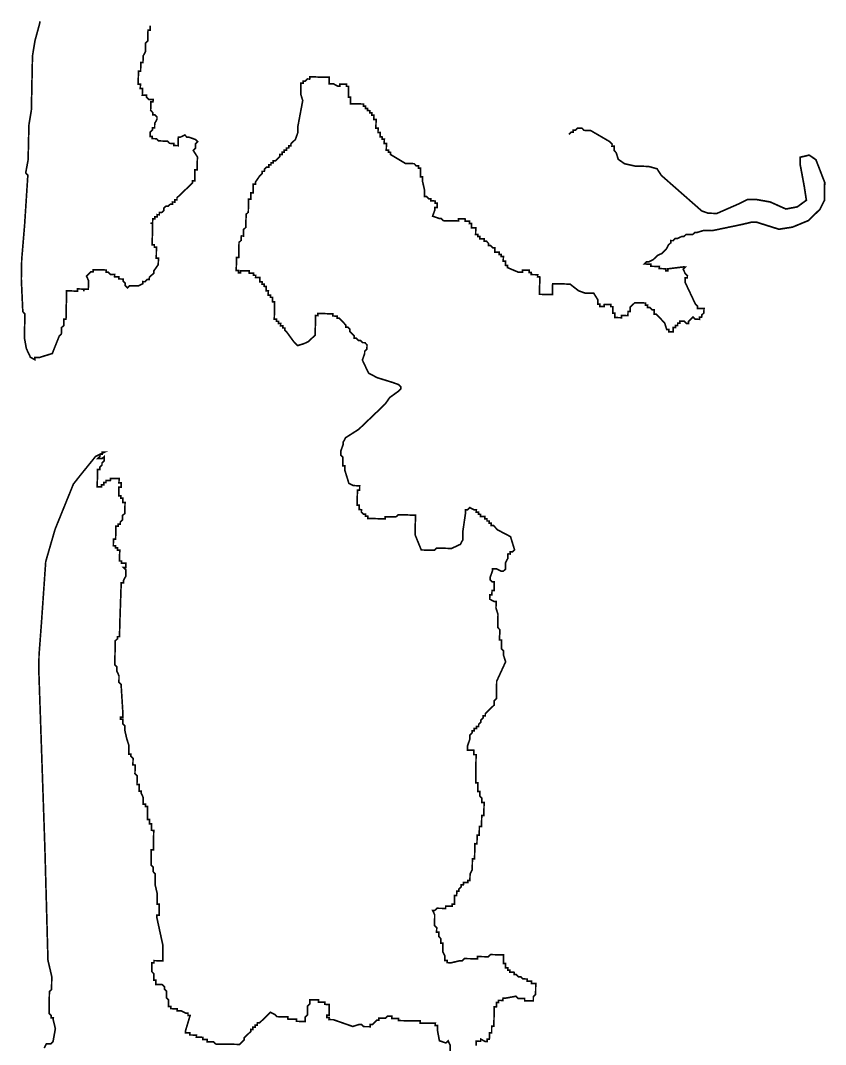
# Model space of a CAD drawing. Header units: metres. Extents: x 257673 to 289848, y 2129691 to 2228029.
# Drawn here: x 263484 to 264953, y 2226161 to 2228029 of the extents above; entities that cross this region are included whole.
import ezdxf

# ---------------------------------------------------------------- set-up
doc = ezdxf.new("R2010")
doc.units = ezdxf.units.M
doc.header["$MEASUREMENT"] = 0
doc.layers.add('HAZARDS LINE', color=1, linetype='Continuous')

msp = doc.modelspace()

# ---------------------------------------------------------------- linework, layer by layer
at = {"layer": 'HAZARDS LINE', "lineweight": 18, "const_width": 2.97}
msp.add_lwpolyline([(263721.2, 2228019.1), (263721.1, 2228015.2), (263721.1, 2228011.2), (263717.1, 2228011.3), (263717, 2228007.4), (263716.9, 2228003.4), (263716.8, 2227999.4), (263716.8, 2227995.5), (263716.7, 2227991.5), (263712.6, 2227987.7), (263712.6, 2227983.7), (263712.4, 2227975.8), (263712.3, 2227971.8), (263708.2, 2227964), (263708.1, 2227960), (263708, 2227956.1), (263707.9, 2227952.1), (263704, 2227952.2), (263703.9, 2227948.3), (263703.8, 2227944.3), (263703.7, 2227940.4), (263703.7, 2227936.4), (263699.7, 2227936.5), (263699.6, 2227932.5), (263699.5, 2227928.6), (263699.4, 2227924.6), (263699.4, 2227920.7), (263699.3, 2227916.7), (263699.2, 2227912.7), (263703.2, 2227912.7), (263703.1, 2227908.7), (263703, 2227904.7), (263706.9, 2227904.7), (263706.9, 2227900.7), (263706.8, 2227896.8), (263706.7, 2227892.8), (263710.6, 2227892.7), (263714.6, 2227892.6), (263714.5, 2227888.7), (263718.4, 2227884.6), (263722.3, 2227884.6), (263726.3, 2227884.5), (263726.2, 2227880.5), (263722.3, 2227880.6), (263722.2, 2227876.6), (263722.1, 2227872.7), (263722, 2227868.7), (263721.9, 2227864.8), (263725.8, 2227860.7), (263725.7, 2227856.8), (263729.7, 2227856.7), (263733.5, 2227852.7), (263733.5, 2227848.7), (263729.3, 2227840.9), (263729.2, 2227833), (263725.2, 2227833), (263725.1, 2227829.1), (263721.1, 2227825.2), (263721, 2227821.3), (263720.9, 2227817.3), (263724.9, 2227817.2), (263724.8, 2227813.3), (263728.8, 2227813.2), (263732.7, 2227813.1), (263736.6, 2227809.1), (263740.5, 2227809), (263744.5, 2227808.9), (263752.4, 2227808.7), (263756.3, 2227804.7), (263760.2, 2227804.6), (263764.2, 2227804.5), (263764.1, 2227800.6), (263768.1, 2227800.5), (263772, 2227800.4), (263772.1, 2227804.4), (263772.2, 2227808.3), (263772.3, 2227812.3), (263772.4, 2227816.2), (263776.3, 2227816.1), (263784.3, 2227819.9), (263788.2, 2227815.9), (263792.1, 2227815.8), (263803.9, 2227811.6), (263807.8, 2227807.6), (263803.7, 2227803.7), (263803.7, 2227799.7), (263803.6, 2227795.8), (263799.5, 2227791.9), (263807.2, 2227779.9), (263807.1, 2227775.9), (263807, 2227772), (263807, 2227768), (263806.9, 2227764), (263806.8, 2227760.1), (263806.7, 2227756.1), (263802.7, 2227756.2), (263802.7, 2227752.3), (263802.6, 2227748.3), (263802.5, 2227744.4), (263802.4, 2227740.4), (263802.3, 2227736.4), (263798.4, 2227736.5), (263798.3, 2227732.6), (263794.3, 2227728.7), (263790.2, 2227724.8), (263786.2, 2227720.9), (263782.1, 2227717.1), (263778.1, 2227713.2), (263774.1, 2227709.3), (263770, 2227705.5), (263769.9, 2227701.5), (263766, 2227701.6), (263765.9, 2227697.6), (263761.9, 2227697.7), (263761.9, 2227693.8), (263757.9, 2227693.8), (263753.9, 2227690), (263749.9, 2227690.1), (263745.9, 2227686.2), (263745.8, 2227682.2), (263741.8, 2227678.3), (263737.8, 2227678.4), (263737.7, 2227674.5), (263733.8, 2227674.6), (263733.7, 2227670.6), (263729.7, 2227670.7), (263729.6, 2227666.7), (263725.7, 2227666.8), (263725.6, 2227662.9), (263725.5, 2227658.9), (263721.6, 2227659), (263725.5, 2227658.9), (263725.4, 2227654.9), (263725.4, 2227651), (263725.3, 2227647), (263725.2, 2227643.1), (263725.1, 2227639.1), (263725, 2227635.2), (263724.9, 2227631.2), (263724.9, 2227627.3), (263724.8, 2227623.3), (263724.7, 2227619.3), (263728.6, 2227619.3), (263728.6, 2227615.3), (263732.5, 2227615.2), (263732.4, 2227611.3), (263732.3, 2227607.3), (263732.3, 2227603.4), (263732.2, 2227599.4), (263732.1, 2227595.4), (263736.1, 2227595.4), (263736, 2227591.4), (263735.8, 2227583.5), (263727.6, 2227571.8), (263727.6, 2227567.8), (263723.5, 2227564), (263719.5, 2227560.1), (263719.4, 2227556.1), (263715.4, 2227556.2), (263711.4, 2227552.3), (263707.5, 2227552.4), (263707.4, 2227548.5), (263699.4, 2227544.7), (263695.4, 2227544.8), (263691.5, 2227544.8), (263687.5, 2227544.9), (263683.6, 2227545), (263679.5, 2227541.1), (263675.6, 2227545.2), (263675.7, 2227549.1), (263671.9, 2227553.2), (263671.9, 2227557.1), (263668, 2227557.2), (263664, 2227557.3), (263664.1, 2227561.3), (263660.2, 2227561.3), (263656.2, 2227561.4), (263656.3, 2227565.4), (263652.3, 2227565.5), (263648.4, 2227565.5), (263644.5, 2227569.6), (263640.5, 2227569.7), (263640.6, 2227573.6), (263636.7, 2227573.7), (263632.7, 2227573.8), (263628.8, 2227573.9), (263624.8, 2227574), (263620.9, 2227574), (263616.9, 2227574.1), (263616.8, 2227570.2), (263612.9, 2227570.2), (263608.8, 2227566.4), (263604.8, 2227562.5), (263608.6, 2227554.5), (263608.5, 2227550.5), (263608.4, 2227546.6), (263608.3, 2227542.6), (263608.2, 2227538.7), (263604.3, 2227538.8), (263600.3, 2227538.8), (263600.2, 2227534.9), (263600.3, 2227538.8), (263596.4, 2227538.9), (263592.4, 2227539), (263588.5, 2227539.1), (263588.4, 2227535.1), (263584.4, 2227535.2), (263580.5, 2227535.3), (263576.5, 2227535.4), (263572.6, 2227535.5), (263568.6, 2227535.6), (263568.5, 2227531.6), (263568.4, 2227527.6), (263568.4, 2227523.7), (263568.3, 2227519.7), (263568.2, 2227515.8), (263568.1, 2227511.8), (263568, 2227507.9), (263567.9, 2227503.9), (263567.9, 2227500), (263567.8, 2227496), (263567.7, 2227492), (263567.6, 2227488.1), (263567.5, 2227484.1), (263563.6, 2227484.2), (263563.5, 2227480.3), (263563.4, 2227476.3), (263563.3, 2227472.3), (263559.3, 2227468.5), (263559.2, 2227464.5), (263559.1, 2227460.6), (263559, 2227456.6), (263555, 2227452.7), (263542.5, 2227421.3), (263518.6, 2227413.9), (263514.6, 2227414), (263510.7, 2227414.1), (263510.6, 2227410.1), (263502.7, 2227414.3), (263495.2, 2227430.2), (263491.6, 2227450.1), (263491.9, 2227462), (263492.5, 2227493.6), (263488.7, 2227497.7), (263486, 2227557.1), (263486.7, 2227592.7), (263492, 2227655.9), (263497.9, 2227746.8), (263494, 2227750.8), (263498.4, 2227774.5), (263499.4, 2227818), (263499.8, 2227837.8), (263504.3, 2227865.4), (263505, 2227897), (263505.2, 2227908.9), (263505.9, 2227940.6), (263506.1, 2227952.4), (263506.4, 2227964.3), (263510.9, 2227991.9), (263519.5, 2228023.4), (263519.6, 2228027.3)], dxfattribs=at)
at = {"layer": 'HAZARDS LINE', "lineweight": 18}
for points in [[(264315.8, 2226158.7, 2.97, 2.97, 0), (264315.9, 2226166.6, 2.97, 2.97, 0), (264323.8, 2226166.5, 2.97, 2.97, 0), (264323.9, 2226170.5, 2.97, 2.97, 0), (264331.8, 2226166.4, 2.97, 2.97, 0), (264335.7, 2226166.4, 2.97, 2.97, 0), (264335.8, 2226170.3, 2.97, 2.97, 0), (264339.7, 2226170.3, 2.97, 2.97, 0), (264339.9, 2226182.1, 2.97, 2.97, 0), (264343.9, 2226182.1, 2.97, 2.97, 0), (264344, 2226194, 2.97, 2.97, 0), (264348, 2226193.9, 2.97, 2.97, 0), (264348.5, 2226229.5, 2.97, 2.97, 0), (264352.5, 2226229.5, 2.97, 2.97, 0), (264352.6, 2226237.4, 2.97, 2.97, 0), (264356.5, 2226237.3, 2.97, 2.97, 0), (264356.6, 2226241.3, 2.97, 2.97, 0), (264364.5, 2226241.2, 2.97, 2.97, 0), (264364.6, 2226245.1, 2.97, 2.97, 0), (264368.5, 2226245.1, 2.97, 2.97, 0), (264388.4, 2226248.8, 2.97, 2.97, 0), (264392.3, 2226244.7, 2.97, 2.97, 0), (264404.1, 2226244.6, 2.97, 2.97, 0), (264404.1, 2226240.6, 2.97, 2.97, 0), (264419.9, 2226240.4, 2.97, 2.97, 0), (264420, 2226248.3, 2.97, 2.97, 0), (264424.1, 2226252.2, 2.97, 2.97, 0), (264424.3, 2226272, 2.97, 2.97, 0), (264416.4, 2226272.1, 2.97, 2.97, 0), (264416.5, 2226276.1, 2.97, 2.97, 0), (264408.6, 2226276.2, 2.97, 2.97, 0), (264408.6, 2226280.2, 2.97, 2.97, 0), (264400.7, 2226280.3, 2.97, 2.97, 0), (264396.8, 2226284.3, 2.97, 2.97, 0), (264392.8, 2226284.3, 2.97, 2.97, 0), (264388.9, 2226288.4, 2.97, 2.97, 0), (264385, 2226288.4, 2.97, 2.97, 0), (264385, 2226292.4, 2.97, 2.97, 0), (264377.1, 2226292.5, 2.97, 2.97, 0), (264377.2, 2226296.4, 2.97, 2.97, 0), (264373.2, 2226296.5, 2.97, 2.97, 0), (264373.3, 2226300.5, 2.97, 2.97, 0), (264369.3, 2226300.5, 2.97, 2.97, 0), (264369.4, 2226308.4, 2.97, 2.97, 0), (264365.5, 2226308.5, 2.97, 2.97, 0), (264365.7, 2226324.3, 2.97, 2.97, 0), (264341.9, 2226324.7, 2.97, 2.97, 0), (264337.9, 2226320.8, 2.97, 2.97, 0), (264318.1, 2226321.1, 2.97, 2.97, 0), (264318.1, 2226317.1, 2.97, 2.97, 0), (264294.3, 2226317.4, 2.97, 2.97, 0), (264290.3, 2226313.5, 2.97, 2.97, 0), (264286.3, 2226313.6, 2.97, 2.97, 0), (264270.5, 2226309.9, 2.97, 2.97, 0), (264262.5, 2226310, 2.97, 2.97, 0), (264262.6, 2226313.9, 2.97, 2.97, 0), (264258.6, 2226314, 2.97, 2.97, 0), (264258.7, 2226321.9, 2.97, 2.97, 0), (264254.9, 2226329.9, 2.97, 2.97, 0), (264255.1, 2226345.7, 2.97, 2.97, 0), (264251.2, 2226345.8, 2.97, 2.97, 0), (264251.3, 2226353.7, 2.97, 2.97, 0), (264247.4, 2226357.7, 2.97, 2.97, 0), (264247.5, 2226365.6, 2.97, 2.97, 0), (264243.5, 2226365.7, 2.97, 2.97, 0), (264243.7, 2226373.6, 2.97, 2.97, 0), (264239.8, 2226377.6, 2.97, 2.97, 0), (264240, 2226397.4, 2.97, 2.97, 0), (264236.2, 2226405.4, 2.97, 2.97, 0), (264240.1, 2226405.3, 2.97, 2.97, 0), (264244.2, 2226409.2, 2.97, 2.97, 0), (264260, 2226409, 2.97, 2.97, 0), (264260.1, 2226413, 2.97, 2.97, 0), (264271.9, 2226412.8, 2.97, 2.97, 0), (264272, 2226416.8, 2.97, 2.97, 0), (264275.9, 2226416.7, 2.97, 2.97, 0), (264276.2, 2226432.5, 2.97, 2.97, 0), (264280.1, 2226432.5, 2.97, 2.97, 0), (264280.2, 2226440.4, 2.97, 2.97, 0), (264284.2, 2226440.3, 2.97, 2.97, 0), (264284.3, 2226444.3, 2.97, 2.97, 0), (264288.3, 2226448.2, 2.97, 2.97, 0), (264288.3, 2226452.2, 2.97, 2.97, 0), (264292.3, 2226452.1, 2.97, 2.97, 0), (264292.4, 2226456.1, 2.97, 2.97, 0), (264300.3, 2226456, 2.97, 2.97, 0), (264300.3, 2226459.9, 2.97, 2.97, 0), (264304.3, 2226459.9, 2.97, 2.97, 0), (264304.5, 2226471.7, 2.97, 2.97, 0), (264308.5, 2226479.6, 2.97, 2.97, 0), (264308.8, 2226499.4, 2.97, 2.97, 0), (264312.8, 2226499.3, 2.97, 2.97, 0), (264313.2, 2226527.1, 2.97, 2.97, 0), (264317.1, 2226527, 2.97, 2.97, 0), (264317.4, 2226542.8, 2.97, 2.97, 0), (264321.3, 2226542.8, 2.97, 2.97, 0), (264321.5, 2226558.6, 2.97, 2.97, 0), (264325.5, 2226558.6, 2.97, 2.97, 0), (264325.8, 2226578.4, 2.97, 2.97, 0), (264329.7, 2226578.3, 2.97, 2.97, 0), (264330.1, 2226602.1, 2.97, 2.97, 0), (264326.1, 2226602.1, 2.97, 2.97, 0), (264326.2, 2226610, 2.97, 2.97, 0), (264322.3, 2226614.1, 2.97, 2.97, 0), (264322.4, 2226622, 2.97, 2.97, 0), (264318.5, 2226622, 2.97, 2.97, 0), (264318.7, 2226637.9, 2.97, 2.97, 0), (264314.8, 2226637.9, 2.97, 2.97, 0), (264315.5, 2226689.4, 2.97, 2.97, 0), (264311.5, 2226689.5, 2.97, 2.97, 0), (264311.7, 2226697.4, 2.97, 2.97, 0), (264299.8, 2226697.5, 2.97, 2.97, 0), (264299.9, 2226705.5, 2.97, 2.97, 0), (264304, 2226717.3, 2.97, 2.97, 0), (264304.1, 2226725.2, 2.97, 2.97, 0), (264308.1, 2226729.1, 2.97, 2.97, 0), (264308.2, 2226733.1, 2.97, 2.97, 0), (264312.2, 2226733, 2.97, 2.97, 0), (264312.2, 2226737, 2.97, 2.97, 0), (264316.2, 2226736.9, 2.97, 2.97, 0), (264316.2, 2226740.9, 2.97, 2.97, 0), (264320.2, 2226740.8, 2.97, 2.97, 0), (264320.2, 2226744.8, 2.97, 2.97, 0), (264324.3, 2226748.7, 2.97, 2.97, 0), (264324.3, 2226752.6, 2.97, 2.97, 0), (264328.3, 2226756.5, 2.97, 2.97, 0), (264328.4, 2226760.5, 2.97, 2.97, 0), (264332.4, 2226760.4, 2.97, 2.97, 0), (264332.4, 2226764.4, 2.97, 2.97, 0), (264348.5, 2226780, 2.97, 2.97, 0), (264348.6, 2226787.9, 2.97, 2.97, 0), (264352.6, 2226791.8, 2.97, 2.97, 0), (264353.1, 2226823.5, 2.97, 2.97, 0), (264369.4, 2226858.9, 2.97, 2.97, 0), (264365.6, 2226870.8, 2.97, 2.97, 0), (264365.7, 2226878.8, 2.97, 2.97, 0), (264361.8, 2226882.8, 2.97, 2.97, 0), (264362.1, 2226898.6, 2.97, 2.97, 0), (264358.1, 2226898.7, 2.97, 2.97, 0), (264358.8, 2226913.4, 2.97, 2.97, 0), (264358.9, 2226917.4, 2.97, 2.97, 0), (264355, 2226921.4, 2.97, 2.97, 0), (264355.5, 2226945.2, 2.97, 2.97, 0), (264351.8, 2226957.1, 2.97, 2.97, 0), (264352.1, 2226969, 2.97, 2.97, 0), (264348.1, 2226969.1, 2.97, 2.97, 0), (264340.3, 2226973.2, 2.97, 2.97, 0), (264340.4, 2226981.1, 2.97, 2.97, 0), (264344.4, 2226981, 2.97, 2.97, 0), (264344.6, 2226988.9, 2.97, 2.97, 0), (264348.5, 2226988.8, 2.97, 2.97, 0), (264348.8, 2227004.7, 2.97, 2.97, 0), (264344.9, 2227004.7, 2.97, 2.97, 0), (264341, 2227008.8, 2.97, 2.97, 0), (264341.1, 2227012.7, 2.97, 2.97, 0), (264345.3, 2227024.5, 2.97, 2.97, 0), (264345.4, 2227028.5, 2.97, 2.97, 0), (264353.3, 2227028.3, 2.97, 2.97, 0), (264361.1, 2227024.2, 2.97, 2.97, 0), (264365.1, 2227024.1, 2.97, 2.97, 0), (264369.1, 2227028, 2.97, 2.97, 0), (264369.4, 2227039.8, 2.97, 2.97, 0), (264373.5, 2227047.7, 2.97, 2.97, 0), (264373.7, 2227055.6, 2.97, 2.97, 0), (264377.6, 2227055.5, 2.97, 2.97, 0), (264377.7, 2227059.5, 2.97, 2.97, 0), (264381.6, 2227059.4, 2.97, 2.97, 0), (264385.7, 2227063.3, 2.97, 2.97, 0), (264378.3, 2227087.2, 2.97, 2.97, 0), (264354.8, 2227099.5, 2.97, 2.97, 0), (264350.9, 2227103.6, 2.97, 2.97, 0), (264347.1, 2227107.6, 2.97, 2.97, 0), (264343.1, 2227107.7, 2.97, 2.97, 0), (264343.2, 2227111.6, 2.97, 2.97, 0), (264339.2, 2227111.7, 2.97, 2.97, 0), (264339.3, 2227115.7, 2.97, 2.97, 0), (264335.4, 2227115.8, 2.97, 2.97, 0), (264335.4, 2227119.7, 2.97, 2.97, 0), (264331.5, 2227119.8, 2.97, 2.97, 0), (264331.6, 2227123.8, 2.97, 2.97, 0), (264323.7, 2227123.9, 2.97, 2.97, 0), (264323.7, 2227127.9, 2.97, 2.97, 0), (264319.8, 2227128, 2.97, 2.97, 0), (264319.9, 2227131.9, 2.97, 2.97, 0), (264315.9, 2227132, 2.97, 2.97, 0), (264316, 2227136, 2.97, 2.97, 0), (264312, 2227136, 2.97, 2.97, 0), (264304.2, 2227140.2, 2.97, 2.97, 0), (264300.2, 2227136.3, 2.97, 2.97, 0), (264296.2, 2227136.4, 2.97, 2.97, 0), (264296, 2227128.5, 2.97, 2.97, 0), (264291.4, 2227096.9, 2.97, 2.97, 0), (264291.1, 2227081.1, 2.97, 2.97, 0), (264287, 2227073.2, 2.97, 2.97, 0), (264279, 2227069.5, 2.97, 2.97, 0), (264271, 2227065.7, 2.97, 2.97, 0), (264243.3, 2227066.2, 2.97, 2.97, 0), (264239.3, 2227062.4, 2.97, 2.97, 0), (264215.5, 2227062.9, 2.97, 2.97, 0), (264204.2, 2227090.8, 2.97, 2.97, 0), (264205, 2227126.4, 2.97, 2.97, 0), (264173.4, 2227127.1, 2.97, 2.97, 0), (264169.3, 2227123.2, 2.97, 2.97, 0), (264149.5, 2227123.6, 2.97, 2.97, 0), (264149.5, 2227119.7, 2.97, 2.97, 0), (264117.8, 2227120.3, 2.97, 2.97, 0), (264117.9, 2227124.3, 2.97, 2.97, 0), (264113.9, 2227124.4, 2.97, 2.97, 0), (264114, 2227128.3, 2.97, 2.97, 0), (264110.1, 2227128.4, 2.97, 2.97, 0), (264106.2, 2227132.4, 2.97, 2.97, 0), (264106.3, 2227136.4, 2.97, 2.97, 0), (264102.3, 2227136.5, 2.97, 2.97, 0), (264102.5, 2227144.4, 2.97, 2.97, 0), (264098.5, 2227144.5, 2.97, 2.97, 0), (264099.1, 2227172.2, 2.97, 2.97, 0), (264103.1, 2227172.1, 2.97, 2.97, 0), (264103.2, 2227180, 2.97, 2.97, 0), (264091.4, 2227180.3, 2.97, 2.97, 0), (264083.5, 2227184.4, 2.97, 2.97, 0), (264076.1, 2227208.3, 2.97, 2.97, 0), (264076.3, 2227216.2, 2.97, 2.97, 0), (264072.3, 2227216.3, 2.97, 2.97, 0), (264072.7, 2227232.1, 2.97, 2.97, 0), (264068.8, 2227236.1, 2.97, 2.97, 0), (264069, 2227244, 2.97, 2.97, 0), (264073.2, 2227255.8, 2.97, 2.97, 0), (264073.3, 2227259.8, 2.97, 2.97, 0), (264077.4, 2227267.6, 2.97, 2.97, 0), (264101.4, 2227282.9, 2.97, 2.97, 0), (264113.6, 2227294.6, 2.97, 2.97, 0), (264133.8, 2227313.9, 2.97, 2.97, 0), (264149.9, 2227329.4, 2.97, 2.97, 0), (264158.1, 2227341.1, 2.97, 2.97, 0), (264174.1, 2227352.6, 2.97, 2.97, 0), (264178.2, 2227356.5, 2.97, 2.97, 0), (264178.3, 2227360.5, 2.97, 2.97, 0), (264174.4, 2227364.5, 2.97, 2.97, 0), (264162.6, 2227368.7, 2.97, 2.97, 0), (264135.1, 2227377.2, 2.97, 2.97, 0), (264119.4, 2227385.5, 2.97, 2.97, 0), (264115.6, 2227393.5, 2.97, 2.97, 0), (264108.1, 2227409.4, 2.97, 2.97, 0), (264112.3, 2227421.2, 2.97, 2.97, 0), (264112.3, 2227425.2, 2.97, 2.97, 0), (264116.4, 2227429.1, 2.97, 2.97, 0), (264116.6, 2227437, 2.97, 2.97, 0), (264112.7, 2227441, 2.97, 2.97, 0), (264108.7, 2227441.1, 2.97, 2.97, 0), (264104.9, 2227445.1, 2.97, 2.97, 0), (264100.9, 2227445.2, 2.97, 2.97, 0), (264097, 2227449.3, 2.97, 2.97, 0), (264093.1, 2227449.3, 2.97, 2.97, 0), (264093.2, 2227453.3, 2.97, 2.97, 0), (264089.3, 2227457.3, 2.97, 2.97, 0), (264085.4, 2227461.4, 2.97, 2.97, 0), (264085.5, 2227465.3, 2.97, 2.97, 0), (264081.6, 2227469.4, 2.97, 2.97, 0), (264077.7, 2227469.4, 2.97, 2.97, 0), (264077.7, 2227473.4, 2.97, 2.97, 0), (264073.9, 2227477.4, 2.97, 2.97, 0), (264066.1, 2227485.5, 2.97, 2.97, 0), (264062.2, 2227485.6, 2.97, 2.97, 0), (264062.3, 2227489.6, 2.97, 2.97, 0), (264054.4, 2227489.7, 2.97, 2.97, 0), (264054.4, 2227493.7, 2.97, 2.97, 0), (264026.7, 2227494.3, 2.97, 2.97, 0), (264026.7, 2227490.3, 2.97, 2.97, 0), (264022.7, 2227490.4, 2.97, 2.97, 0), (264022, 2227454.8, 2.97, 2.97, 0), (264017.9, 2227450.9, 2.97, 2.97, 0), (264009.8, 2227443.2, 2.97, 2.97, 0), (264001.9, 2227439.4, 2.97, 2.97, 0), (263989.9, 2227435.7, 2.97, 2.97, 0), (263982.2, 2227443.8, 2.97, 2.97, 0), (263970.6, 2227459.8, 2.97, 2.97, 0), (263966.8, 2227463.9, 2.97, 2.97, 0), (263966.8, 2227467.8, 2.97, 2.97, 0), (263962.9, 2227467.9, 2.97, 2.97, 0), (263963, 2227471.9, 2.97, 2.97, 0), (263959, 2227471.9, 2.97, 2.97, 0), (263959.1, 2227475.9, 2.97, 2.97, 0), (263955.1, 2227476, 2.97, 2.97, 0), (263955.2, 2227479.9, 2.97, 2.97, 0), (263951.3, 2227480, 2.97, 2.97, 0), (263951.3, 2227484, 2.97, 2.97, 0), (263947.4, 2227484.1, 2.97, 2.97, 0), (263948.1, 2227515.7, 2.97, 2.97, 0), (263944.1, 2227515.8, 2.97, 2.97, 0), (263944.3, 2227523.7, 2.97, 2.97, 0), (263940.3, 2227523.8, 2.97, 2.97, 0), (263940.4, 2227527.7, 2.97, 2.97, 0), (263936.4, 2227527.8, 2.97, 2.97, 0), (263936.6, 2227535.7, 2.97, 2.97, 0), (263932.7, 2227535.8, 2.97, 2.97, 0), (263932.8, 2227543.7, 2.97, 2.97, 0), (263928.9, 2227543.8, 2.97, 2.97, 0), (263928.9, 2227547.8, 2.97, 2.97, 0), (263925, 2227547.9, 2.97, 2.97, 0), (263925.1, 2227551.8, 2.97, 2.97, 0), (263921.1, 2227551.9, 2.97, 2.97, 0), (263921.3, 2227559.8, 2.97, 2.97, 0), (263913.4, 2227560, 2.97, 2.97, 0), (263913.5, 2227563.9, 2.97, 2.97, 0), (263909.5, 2227564, 2.97, 2.97, 0), (263909.6, 2227568, 2.97, 2.97, 0), (263901.7, 2227568.1, 2.97, 2.97, 0), (263901.8, 2227572.1, 2.97, 2.97, 0), (263885.9, 2227572.4, 2.97, 2.97, 0), (263885.9, 2227568.5, 2.97, 2.97, 0), (263881.9, 2227568.5, 2.97, 2.97, 0), (263882, 2227572.5, 2.97, 2.97, 0), (263878, 2227572.6, 2.97, 2.97, 0), (263878.2, 2227580.5, 2.97, 2.97, 0), (263878.5, 2227596.3, 2.97, 2.97, 0), (263882.5, 2227596.2, 2.97, 2.97, 0), (263883.1, 2227623.9, 2.97, 2.97, 0), (263887.1, 2227627.8, 2.97, 2.97, 0), (263887.3, 2227635.7, 2.97, 2.97, 0), (263891.2, 2227635.6, 2.97, 2.97, 0), (263891.5, 2227647.5, 2.97, 2.97, 0), (263895.5, 2227651.4, 2.97, 2.97, 0), (263896, 2227675.1, 2.97, 2.97, 0), (263900, 2227679, 2.97, 2.97, 0), (263900.5, 2227702.7, 2.97, 2.97, 0), (263904.5, 2227702.6, 2.97, 2.97, 0), (263904.8, 2227714.5, 2.97, 2.97, 0), (263908.7, 2227714.4, 2.97, 2.97, 0), (263909, 2227730.2, 2.97, 2.97, 0), (263913, 2227730.2, 2.97, 2.97, 0), (263913.1, 2227734.1, 2.97, 2.97, 0), (263921.2, 2227745.8, 2.97, 2.97, 0), (263925.3, 2227749.7, 2.97, 2.97, 0), (263925.4, 2227753.6, 2.97, 2.97, 0), (263929.3, 2227753.6, 2.97, 2.97, 0), (263929.4, 2227757.5, 2.97, 2.97, 0), (263933.4, 2227761.4, 2.97, 2.97, 0), (263937.4, 2227761.3, 2.97, 2.97, 0), (263937.5, 2227765.3, 2.97, 2.97, 0), (263941.4, 2227765.2, 2.97, 2.97, 0), (263941.5, 2227769.1, 2.97, 2.97, 0), (263945.5, 2227769, 2.97, 2.97, 0), (263945.6, 2227773, 2.97, 2.97, 0), (263949.5, 2227772.9, 2.97, 2.97, 0), (263953.5, 2227776.8, 2.97, 2.97, 0), (263957.6, 2227780.7, 2.97, 2.97, 0), (263957.7, 2227784.6, 2.97, 2.97, 0), (263961.6, 2227784.5, 2.97, 2.97, 0), (263961.7, 2227788.5, 2.97, 2.97, 0), (263965.7, 2227788.4, 2.97, 2.97, 0), (263965.7, 2227792.4, 2.97, 2.97, 0), (263969.7, 2227792.3, 2.97, 2.97, 0), (263969.8, 2227796.2, 2.97, 2.97, 0), (263973.7, 2227796.2, 2.97, 2.97, 0), (263973.8, 2227800.1, 2.97, 2.97, 0), (263977.8, 2227800, 2.97, 2.97, 0), (263977.9, 2227804, 2.97, 2.97, 0), (263985.9, 2227811.7, 2.97, 2.97, 0), (263990.1, 2227823.5, 2.97, 2.97, 0), (263990.4, 2227835.4, 2.97, 2.97, 0), (263999.3, 2227882.7, 2.97, 2.97, 0), (263995.6, 2227894.6, 2.97, 2.97, 0), (263996, 2227914.4, 2.97, 2.97, 0), (264000, 2227914.3, 2.97, 2.97, 0), (264000, 2227918.3, 2.97, 2.97, 0), (264004, 2227918.2, 2.97, 2.97, 0), (264008, 2227922.1, 2.97, 2.97, 0), (264012, 2227922, 2.97, 2.97, 0), (264012.1, 2227926, 2.97, 2.97, 0), (264047.7, 2227925.2, 2.97, 2.97, 0), (264047.4, 2227913.3, 2.97, 2.97, 0), (264055.3, 2227913.2, 2.97, 2.97, 0), (264063.2, 2227909.1, 2.97, 2.97, 0), (264067.1, 2227909, 2.97, 2.97, 0), (264067.2, 2227912.9, 2.97, 2.97, 0), (264079.1, 2227912.7, 2.97, 2.97, 0), (264079, 2227908.7, 2.97, 2.97, 0), (264082.9, 2227908.6, 2.97, 2.97, 0), (264082.5, 2227888.9, 2.97, 2.97, 0), (264086.5, 2227888.8, 2.97, 2.97, 0), (264086.2, 2227876.9, 2.97, 2.97, 0), (264110, 2227876.4, 2.97, 2.97, 0), (264109.9, 2227872.4, 2.97, 2.97, 0), (264113.8, 2227872.4, 2.97, 2.97, 0), (264113.8, 2227868.4, 2.97, 2.97, 0), (264117.7, 2227868.3, 2.97, 2.97, 0), (264117.6, 2227864.4, 2.97, 2.97, 0), (264121.6, 2227864.3, 2.97, 2.97, 0), (264121.5, 2227860.3, 2.97, 2.97, 0), (264125.5, 2227860.2, 2.97, 2.97, 0), (264125.4, 2227856.3, 2.97, 2.97, 0), (264129.3, 2227856.2, 2.97, 2.97, 0), (264129.2, 2227848.3, 2.97, 2.97, 0), (264133.1, 2227848.2, 2.97, 2.97, 0), (264132.8, 2227832.4, 2.97, 2.97, 0), (264136.7, 2227832.3, 2.97, 2.97, 0), (264136.6, 2227824.4, 2.97, 2.97, 0), (264140.5, 2227824.3, 2.97, 2.97, 0), (264140.4, 2227816.4, 2.97, 2.97, 0), (264144.3, 2227816.3, 2.97, 2.97, 0), (264144.2, 2227812.4, 2.97, 2.97, 0), (264148.2, 2227812.3, 2.97, 2.97, 0), (264148, 2227804.4, 2.97, 2.97, 0), (264152, 2227804.3, 2.97, 2.97, 0), (264151.7, 2227792.4, 2.97, 2.97, 0), (264155.7, 2227792.3, 2.97, 2.97, 0), (264155.6, 2227788.4, 2.97, 2.97, 0), (264159.6, 2227788.3, 2.97, 2.97, 0), (264159.5, 2227784.3, 2.97, 2.97, 0), (264186.8, 2227767.9, 2.97, 2.97, 0), (264202.6, 2227767.6, 2.97, 2.97, 0), (264206.5, 2227763.6, 2.97, 2.97, 0), (264210.5, 2227763.5, 2.97, 2.97, 0), (264210.4, 2227759.5, 2.97, 2.97, 0), (264214.3, 2227759.4, 2.97, 2.97, 0), (264214, 2227743.6, 2.97, 2.97, 0), (264218, 2227743.5, 2.97, 2.97, 0), (264217.8, 2227735.6, 2.97, 2.97, 0), (264221.4, 2227719.7, 2.97, 2.97, 0), (264221.2, 2227707.8, 2.97, 2.97, 0), (264225.1, 2227707.8, 2.97, 2.97, 0), (264229, 2227703.7, 2.97, 2.97, 0), (264233, 2227703.6, 2.97, 2.97, 0), (264232.9, 2227699.7, 2.97, 2.97, 0), (264240.8, 2227699.5, 2.97, 2.97, 0), (264240.7, 2227695.6, 2.97, 2.97, 0), (264244.7, 2227695.5, 2.97, 2.97, 0), (264244.5, 2227687.6, 2.97, 2.97, 0), (264240.5, 2227687.7, 2.97, 2.97, 0), (264240.5, 2227683.7, 2.97, 2.97, 0), (264236.2, 2227671.9, 2.97, 2.97, 0), (264248, 2227667.7, 2.97, 2.97, 0), (264252, 2227667.6, 2.97, 2.97, 0), (264255.9, 2227663.6, 2.97, 2.97, 0), (264283.5, 2227663, 2.97, 2.97, 0), (264283.6, 2227667, 2.97, 2.97, 0), (264295.5, 2227666.7, 2.97, 2.97, 0), (264295.4, 2227662.8, 2.97, 2.97, 0), (264303.3, 2227662.6, 2.97, 2.97, 0), (264303.2, 2227658.6, 2.97, 2.97, 0), (264307.2, 2227658.5, 2.97, 2.97, 0), (264307, 2227650.6, 2.97, 2.97, 0), (264314.9, 2227650.5, 2.97, 2.97, 0), (264314.7, 2227638.6, 2.97, 2.97, 0), (264318.6, 2227638.5, 2.97, 2.97, 0), (264318.6, 2227634.6, 2.97, 2.97, 0), (264322.5, 2227634.5, 2.97, 2.97, 0), (264322.4, 2227630.5, 2.97, 2.97, 0), (264330.3, 2227630.4, 2.97, 2.97, 0), (264330.3, 2227626.4, 2.97, 2.97, 0), (264334.2, 2227626.3, 2.97, 2.97, 0), (264338.1, 2227622.3, 2.97, 2.97, 0), (264338, 2227618.3, 2.97, 2.97, 0), (264342, 2227618.2, 2.97, 2.97, 0), (264345.8, 2227614.2, 2.97, 2.97, 0), (264349.8, 2227614.1, 2.97, 2.97, 0), (264349.6, 2227606.2, 2.97, 2.97, 0), (264357.5, 2227606, 2.97, 2.97, 0), (264357.4, 2227602.1, 2.97, 2.97, 0), (264361.4, 2227602, 2.97, 2.97, 0), (264361.3, 2227598, 2.97, 2.97, 0), (264365.3, 2227598, 2.97, 2.97, 0), (264365.1, 2227590, 2.97, 2.97, 0), (264369.1, 2227590, 2.97, 2.97, 0), (264368.9, 2227582.1, 2.97, 2.97, 0), (264372.9, 2227582, 2.97, 2.97, 0), (264372.8, 2227578, 2.97, 2.97, 0), (264392.4, 2227569.7, 2.97, 2.97, 0), (264400.3, 2227569.5, 2.97, 2.97, 0), (264400.4, 2227573.5, 2.97, 2.97, 0), (264412.2, 2227573.2, 2.97, 2.97, 0), (264412.2, 2227569.3, 2.97, 2.97, 0), (264416.1, 2227569.2, 2.97, 2.97, 0), (264416, 2227565.2, 2.97, 2.97, 0), (264427.9, 2227565, 2.97, 2.97, 0), (264427.8, 2227561, 2.97, 2.97, 0), (264431.8, 2227560.9, 2.97, 2.97, 0), (264431.1, 2227529.3, 2.97, 2.97, 0), (264454.8, 2227528.8, 2.97, 2.97, 0), (264455.2, 2227548.6, 2.97, 2.97, 0), (264486.9, 2227547.9, 2.97, 2.97, 0), (264502.5, 2227535.7, 2.97, 2.97, 0), (264514.2, 2227531.5, 2.97, 2.97, 0), (264530.1, 2227531.2, 2.97, 2.97, 0), (264537.7, 2227519.1, 2.97, 2.97, 0), (264537.6, 2227511.2, 2.97, 2.97, 0), (264541.5, 2227511.1, 2.97, 2.97, 0), (264541.4, 2227507.2, 2.97, 2.97, 0), (264549.3, 2227507, 2.97, 2.97, 0), (264549.4, 2227511, 2.97, 2.97, 0), (264561.3, 2227510.7, 2.97, 2.97, 0), (264561.2, 2227506.8, 2.97, 2.97, 0), (264565.2, 2227506.7, 2.97, 2.97, 0), (264564.9, 2227494.8, 2.97, 2.97, 0), (264568.9, 2227494.7, 2.97, 2.97, 0), (264568.7, 2227486.8, 2.97, 2.97, 0), (264580.6, 2227486.6, 2.97, 2.97, 0), (264580.6, 2227490.5, 2.97, 2.97, 0), (264592.5, 2227490.3, 2.97, 2.97, 0), (264592.7, 2227498.2, 2.97, 2.97, 0), (264596.6, 2227498.1, 2.97, 2.97, 0), (264596.8, 2227506, 2.97, 2.97, 0), (264604.9, 2227513.8, 2.97, 2.97, 0), (264624.7, 2227513.4, 2.97, 2.97, 0), (264624.6, 2227509.4, 2.97, 2.97, 0), (264628.5, 2227509.3, 2.97, 2.97, 0), (264628.4, 2227505.4, 2.97, 2.97, 0), (264632.4, 2227505.3, 2.97, 2.97, 0), (264636.3, 2227501.2, 2.97, 2.97, 0), (264640.2, 2227501.2, 2.97, 2.97, 0), (264640.1, 2227493.2, 2.97, 2.97, 0), (264644, 2227493.2, 2.97, 2.97, 0), (264659.5, 2227477, 2.97, 2.97, 0), (264663.2, 2227465.1, 2.97, 2.97, 0), (264667.2, 2227465, 2.97, 2.97, 0), (264667.1, 2227461, 2.97, 2.97, 0), (264675, 2227460.8, 2.97, 2.97, 0), (264675.2, 2227468.8, 2.97, 2.97, 0), (264679.1, 2227468.7, 2.97, 2.97, 0), (264679.2, 2227472.6, 2.97, 2.97, 0), (264683.2, 2227472.5, 2.97, 2.97, 0), (264683.2, 2227476.5, 2.97, 2.97, 0), (264687.2, 2227476.4, 2.97, 2.97, 0), (264687.3, 2227480.4, 2.97, 2.97, 0), (264695.2, 2227480.2, 2.97, 2.97, 0), (264699.1, 2227476.2, 2.97, 2.97, 0), (264703, 2227476.1, 2.97, 2.97, 0), (264703.1, 2227480, 2.97, 2.97, 0), (264707.1, 2227483.9, 2.97, 2.97, 0), (264711.2, 2227487.8, 2.97, 2.97, 0), (264715, 2227483.8, 2.97, 2.97, 0), (264723, 2227483.6, 2.97, 2.97, 0), (264723, 2227487.5, 2.97, 2.97, 0), (264727, 2227487.5, 2.97, 2.97, 0), (264727.1, 2227491.4, 2.97, 2.97, 0), (264731.1, 2227495.3, 2.97, 2.97, 0), (264731.3, 2227503.2, 2.97, 2.97, 0), (264719.4, 2227503.4, 2.97, 2.97, 0), (264719.5, 2227507.4, 2.97, 2.97, 0), (264715.6, 2227511.4, 2.97, 2.97, 0), (264696.7, 2227551.4, 2.97, 2.97, 0), (264696.8, 2227559.3, 2.97, 2.97, 0), (264700.8, 2227559.2, 2.97, 2.97, 0), (264700.9, 2227563.2, 2.97, 2.97, 0), (264697, 2227567.2, 2.97, 2.97, 0), (264693.2, 2227575.2, 2.97, 2.97, 0), (264697.3, 2227579.1, 2.97, 2.97, 0), (264693.3, 2227579.2, 2.97, 2.97, 0), (264665.5, 2227575.8, 2.97, 2.97, 0), (264665.5, 2227571.9, 2.97, 2.97, 0), (264661.5, 2227571.9, 2.97, 2.97, 0), (264661.6, 2227575.9, 2.97, 2.97, 0), (264649.7, 2227576.2, 2.97, 2.97, 0), (264649.8, 2227580.1, 2.97, 2.97, 0), (264634, 2227580.4, 2.97, 2.97, 0), (264634.1, 2227584.4, 2.97, 2.97, 0), (264622.2, 2227584.6, 2.97, 2.97, 0), (264626.2, 2227588.5, 2.97, 2.97, 0), (264630.2, 2227588.4, 2.97, 2.97, 0), (264638.2, 2227592.2, 2.97, 2.97, 0), (264646.3, 2227600, 2.97, 2.97, 0), (264654.3, 2227603.8, 2.97, 2.97, 0), (264658.3, 2227607.6, 2.97, 2.97, 0), (264662.3, 2227611.5, 2.97, 2.97, 0), (264666.5, 2227619.3, 2.97, 2.97, 0), (264670.5, 2227623.2, 2.97, 2.97, 0), (264670.6, 2227627.2, 2.97, 2.97, 0), (264674.5, 2227627.1, 2.97, 2.97, 0), (264678.6, 2227631, 2.97, 2.97, 0), (264682.5, 2227630.9, 2.97, 2.97, 0), (264690.5, 2227634.7, 2.97, 2.97, 0), (264694.5, 2227634.6, 2.97, 2.97, 0), (264698.5, 2227638.4, 2.97, 2.97, 0), (264710.4, 2227638.2, 2.97, 2.97, 0), (264714.4, 2227642.1, 2.97, 2.97, 0), (264718.4, 2227642, 2.97, 2.97, 0), (264730.3, 2227645.7, 2.97, 2.97, 0), (264746.1, 2227645.4, 2.97, 2.97, 0), (264793.8, 2227655.3, 3.09, 3.09, 0), (264802.1, 2227657.1, 3.09, 3.09, 0), (264818.6, 2227661, 3.09, 3.09, 0), (264826.9, 2227660.9, 3.09, 3.09, 0), (264867.9, 2227648, 3.09, 3.09, 0), (264892.6, 2227651.8, 3.09, 3.09, 0), (264921.6, 2227663.8, 3.09, 3.09, 0), (264942.5, 2227684.1, 3.09, 3.09, 0), (264950.9, 2227700.5, 3.09, 3.09, 0), (264951.4, 2227733.4, 3.09, 3.09, 0), (264935.4, 2227774.8, 3.09, 3.09, 0), (264923.2, 2227783.2, 3.09, 3.09, 0), (264906.6, 2227779.3, 3.09, 3.09, 0), (264906.5, 2227767, 3.09, 3.09, 0), (264914.2, 2227725.7, 3.09, 3.09, 0), (264918, 2227700.9, 3.09, 3.09, 0), (264901.4, 2227688.8, 3.09, 3.09, 0), (264880.7, 2227684.9, 3.09, 3.09, 0), (264852, 2227697.7, 3.09, 3.09, 0), (264827.4, 2227702.1, 3.09, 3.09, 0), (264810.9, 2227702.3, 3.09, 3.09, 0), (264794.7, 2227694.3, 2.97, 2.97, 0), (264754.7, 2227676.8, 2.97, 2.97, 0), (264738.9, 2227677.2, 2.97, 2.97, 0), (264727.1, 2227681.4, 2.97, 2.97, 0), (264653.3, 2227746.3, 2.97, 2.97, 0), (264645.6, 2227758.3, 2.97, 2.97, 0), (264629.9, 2227762.6, 2.97, 2.97, 0), (264606.2, 2227763.1, 2.97, 2.97, 0), (264586.5, 2227767.4, 2.97, 2.97, 0), (264574.8, 2227775.6, 2.97, 2.97, 0), (264571.1, 2227787.6, 2.97, 2.97, 0), (264567.2, 2227791.6, 2.97, 2.97, 0), (264567.4, 2227799.5, 2.97, 2.97, 0), (264563.4, 2227799.6, 2.97, 2.97, 0), (264563.5, 2227803.5, 2.97, 2.97, 0), (264559.6, 2227807.6, 2.97, 2.97, 0), (264524.4, 2227828.1, 2.97, 2.97, 0), (264512.6, 2227828.4, 2.97, 2.97, 0), (264508.7, 2227832.4, 2.97, 2.97, 0), (264500.8, 2227832.6, 2.97, 2.97, 0), (264496.7, 2227828.7, 2.97, 2.97, 0), (264492.8, 2227828.8, 2.97, 2.97, 0), (264492.7, 2227824.8, 2.97, 2.97, 0), (264488.8, 2227824.9, 2.97, 2.97, 0), (264484.7, 2227821, 0, 0, 0)], [(263527.8, 2226154.2, 2.97, 2.97, 0), (263531.8, 2226162, 2.97, 2.97, 0), (263539.8, 2226161.9, 2.97, 2.97, 0), (263543.8, 2226165.8, 2.97, 2.97, 0), (263548.1, 2226189.5, 2.97, 2.97, 0), (263544.3, 2226205.4, 2.97, 2.97, 0), (263544.4, 2226209.4, 2.97, 2.97, 0), (263540.4, 2226209.4, 2.97, 2.97, 0), (263540.5, 2226213.4, 2.97, 2.97, 0), (263536.6, 2226217.4, 2.97, 2.97, 0), (263537.2, 2226257, 2.97, 2.97, 0), (263541.2, 2226260.9, 2.97, 2.97, 0), (263541.5, 2226284.7, 2.97, 2.97, 0), (263534.1, 2226316.5, 2.97, 2.97, 0), (263534.2, 2226328.3, 2.97, 2.97, 0), (263529, 2226518.5, 2.97, 2.97, 0), (263517.9, 2226843.4, 2.97, 2.97, 0), (263518.3, 2226871.1, 2.97, 2.97, 0), (263522.8, 2226931, 2.97, 2.97, 0), (263530.5, 2227041.7, 2.97, 2.97, 0), (263547.6, 2227100.7, 2.97, 2.97, 0), (263581, 2227183.1, 2.97, 2.97, 0), (263593.2, 2227198.6, 2.97, 2.97, 0), (263621.6, 2227233.7, 2.97, 2.97, 0), (263629.6, 2227237.5, 2.97, 2.97, 0), (263633.6, 2227237.4, 2.97, 2.97, 0), (263633.6, 2227241.3, 2.97, 2.97, 0), (263637.6, 2227241.2, 2.97, 2.97, 0), (263629.6, 2227237.5, 2.97, 2.97, 0), (263629.5, 2227233.5, 2.97, 2.97, 0), (263625.5, 2227229.6, 2.97, 2.97, 0), (263633.4, 2227229.5, 2.97, 2.97, 0), (263637.4, 2227233.3, 2.97, 2.97, 0), (263637.3, 2227225.4, 2.97, 2.97, 0), (263633.2, 2227221.5, 2.97, 2.97, 0), (263633.1, 2227217.6, 2.97, 2.97, 0), (263629.1, 2227213.7, 2.97, 2.97, 0), (263629, 2227209.8, 2.97, 2.97, 0), (263625.1, 2227209.8, 2.97, 2.97, 0), (263624.4, 2227178.2, 2.97, 2.97, 0), (263632.3, 2227178, 2.97, 2.97, 0), (263632.4, 2227182, 2.97, 2.97, 0), (263636.4, 2227181.9, 2.97, 2.97, 0), (263636.4, 2227185.9, 2.97, 2.97, 0), (263640.4, 2227185.8, 2.97, 2.97, 0), (263640.5, 2227189.7, 2.97, 2.97, 0), (263648.4, 2227189.6, 2.97, 2.97, 0), (263648.5, 2227193.5, 2.97, 2.97, 0), (263664.3, 2227193.2, 2.97, 2.97, 0), (263664.1, 2227185.3, 2.97, 2.97, 0), (263668.1, 2227185.2, 2.97, 2.97, 0), (263667.9, 2227177.3, 2.97, 2.97, 0), (263664, 2227177.4, 2.97, 2.97, 0), (263663.6, 2227161.5, 2.97, 2.97, 0), (263667.6, 2227161.5, 2.97, 2.97, 0), (263667.5, 2227157.5, 2.97, 2.97, 0), (263671.4, 2227157.4, 2.97, 2.97, 0), (263671.3, 2227149.5, 2.97, 2.97, 0), (263675.2, 2227149.4, 2.97, 2.97, 0), (263674.8, 2227129.6, 2.97, 2.97, 0), (263670.8, 2227125.8, 2.97, 2.97, 0), (263670.6, 2227117.9, 2.97, 2.97, 0), (263666.6, 2227114, 2.97, 2.97, 0), (263666.5, 2227110, 2.97, 2.97, 0), (263662.5, 2227110.1, 2.97, 2.97, 0), (263662.5, 2227106.2, 2.97, 2.97, 0), (263658.5, 2227106.2, 2.97, 2.97, 0), (263658, 2227082.5, 2.97, 2.97, 0), (263654, 2227082.6, 2.97, 2.97, 0), (263653.8, 2227070.7, 2.97, 2.97, 0), (263657.8, 2227070.6, 2.97, 2.97, 0), (263657.7, 2227066.7, 2.97, 2.97, 0), (263661.6, 2227066.6, 2.97, 2.97, 0), (263661.5, 2227062.6, 2.97, 2.97, 0), (263665.5, 2227062.6, 2.97, 2.97, 0), (263665.1, 2227042.8, 2.97, 2.97, 0), (263669, 2227042.7, 2.97, 2.97, 0), (263669, 2227038.7, 2.97, 2.97, 0), (263676.9, 2227038.6, 2.97, 2.97, 0), (263676.7, 2227030.7, 2.97, 2.97, 0), (263672.7, 2227030.7, 2.97, 2.97, 0), (263676.6, 2227026.7, 2.97, 2.97, 0), (263676.4, 2227014.8, 2.97, 2.97, 0), (263672.2, 2227007, 2.97, 2.97, 0), (263672.2, 2227003.1, 2.97, 2.97, 0), (263668.2, 2227003.1, 2.97, 2.97, 0), (263665.5, 2226924.5, 2.97, 2.97, 0), (263665.2, 2226904.7, 2.97, 2.97, 0), (263661.3, 2226904.7, 2.97, 2.97, 0), (263661.2, 2226900.8, 2.97, 2.97, 0), (263657.2, 2226896.9, 2.97, 2.97, 0), (263656.6, 2226853.3, 2.97, 2.97, 0), (263660.5, 2226849.3, 2.97, 2.97, 0), (263660.4, 2226841.4, 2.97, 2.97, 0), (263664.2, 2226833.4, 2.97, 2.97, 0), (263664.1, 2226821.5, 2.97, 2.97, 0), (263668, 2226817.5, 2.97, 2.97, 0), (263671.2, 2226766, 2.97, 2.97, 0), (263671.1, 2226758, 2.97, 2.97, 0), (263667.1, 2226758.1, 2.97, 2.97, 0), (263667, 2226754.1, 2.97, 2.97, 0), (263671, 2226754.1, 2.97, 2.97, 0), (263670.9, 2226746.2, 2.97, 2.97, 0), (263674.8, 2226742.1, 2.97, 2.97, 0), (263674.7, 2226734.2, 2.97, 2.97, 0), (263678.4, 2226718.3, 2.97, 2.97, 0), (263682.2, 2226706.4, 2.97, 2.97, 0), (263682, 2226690.6, 2.97, 2.97, 0), (263685.9, 2226690.5, 2.97, 2.97, 0), (263685.9, 2226686.5, 2.97, 2.97, 0), (263689.8, 2226682.5, 2.97, 2.97, 0), (263689.6, 2226670.7, 2.97, 2.97, 0), (263693.6, 2226670.6, 2.97, 2.97, 0), (263693.3, 2226654.8, 2.97, 2.97, 0), (263697.2, 2226650.7, 2.97, 2.97, 0), (263697, 2226634.9, 2.97, 2.97, 0), (263701, 2226634.8, 2.97, 2.97, 0), (263700.8, 2226623, 2.97, 2.97, 0), (263704.8, 2226622.9, 2.97, 2.97, 0), (263704.7, 2226619, 2.97, 2.97, 0), (263708.5, 2226611, 2.97, 2.97, 0), (263708.4, 2226599.1, 2.97, 2.97, 0), (263712.3, 2226599, 2.97, 2.97, 0), (263712.3, 2226595.1, 2.97, 2.97, 0), (263716.2, 2226595, 2.97, 2.97, 0), (263715.9, 2226571.3, 2.97, 2.97, 0), (263719.9, 2226571.2, 2.97, 2.97, 0), (263719.7, 2226563.3, 2.97, 2.97, 0), (263723.7, 2226563.2, 2.97, 2.97, 0), (263723.5, 2226551.4, 2.97, 2.97, 0), (263727.5, 2226551.3, 2.97, 2.97, 0), (263727, 2226515.7, 2.97, 2.97, 0), (263723, 2226515.7, 2.97, 2.97, 0), (263722.6, 2226488, 2.97, 2.97, 0), (263726.5, 2226484, 2.97, 2.97, 0), (263726.4, 2226476.1, 2.97, 2.97, 0), (263730.3, 2226472.1, 2.97, 2.97, 0), (263730, 2226452.3, 2.97, 2.97, 0), (263733.8, 2226436.4, 2.97, 2.97, 0), (263733.5, 2226416.6, 2.97, 2.97, 0), (263737.4, 2226416.5, 2.97, 2.97, 0), (263737.2, 2226396.7, 2.97, 2.97, 0), (263733.2, 2226396.8, 2.97, 2.97, 0), (263733.1, 2226392.8, 2.97, 2.97, 0), (263744.3, 2226341.2, 2.97, 2.97, 0), (263743.9, 2226313.4, 2.97, 2.97, 0), (263728, 2226313.7, 2.97, 2.97, 0), (263728, 2226309.7, 2.97, 2.97, 0), (263724, 2226309.8, 2.97, 2.97, 0), (263723.8, 2226293.9, 2.97, 2.97, 0), (263727.7, 2226289.9, 2.97, 2.97, 0), (263727.5, 2226278, 2.97, 2.97, 0), (263731.5, 2226278, 2.97, 2.97, 0), (263731.4, 2226270.1, 2.97, 2.97, 0), (263743.3, 2226269.9, 2.97, 2.97, 0), (263747.2, 2226265.9, 2.97, 2.97, 0), (263747.1, 2226261.9, 2.97, 2.97, 0), (263751, 2226257.9, 2.97, 2.97, 0), (263750.8, 2226246, 2.97, 2.97, 0), (263754.7, 2226242, 2.97, 2.97, 0), (263754.6, 2226230.1, 2.97, 2.97, 0), (263758.5, 2226230.1, 2.97, 2.97, 0), (263758.5, 2226226.1, 2.97, 2.97, 0), (263770.3, 2226225.9, 2.97, 2.97, 0), (263770.3, 2226222, 2.97, 2.97, 0), (263778.2, 2226221.9, 2.97, 2.97, 0), (263786.1, 2226217.8, 2.97, 2.97, 0), (263790, 2226217.7, 2.97, 2.97, 0), (263790, 2226213.8, 2.97, 2.97, 0), (263793.9, 2226213.7, 2.97, 2.97, 0), (263785.6, 2226186.1, 2.97, 2.97, 0), (263785.5, 2226182.2, 2.97, 2.97, 0), (263793.5, 2226182, 2.97, 2.97, 0), (263793.4, 2226178.1, 2.97, 2.97, 0), (263805.3, 2226177.9, 2.97, 2.97, 0), (263805.2, 2226174, 2.97, 2.97, 0), (263817.1, 2226173.8, 2.97, 2.97, 0), (263817, 2226169.8, 2.97, 2.97, 0), (263825, 2226169.7, 2.97, 2.97, 0), (263824.9, 2226165.8, 2.97, 2.97, 0), (263836.8, 2226165.6, 2.97, 2.97, 0), (263840.7, 2226161.6, 2.97, 2.97, 0), (263884.2, 2226160.9, 2.97, 2.97, 0), (263892.3, 2226168.8, 2.97, 2.97, 0), (263892.3, 2226172.7, 2.97, 2.97, 0), (263896.3, 2226176.6, 2.97, 2.97, 0), (263900.4, 2226180.5, 2.97, 2.97, 0), (263904.4, 2226184.4, 2.97, 2.97, 0), (263904.4, 2226188.4, 2.97, 2.97, 0), (263908.4, 2226188.3, 2.97, 2.97, 0), (263908.4, 2226192.3, 2.97, 2.97, 0), (263912.4, 2226192.2, 2.97, 2.97, 0), (263912.5, 2226196.2, 2.97, 2.97, 0), (263916.4, 2226196.1, 2.97, 2.97, 0), (263916.5, 2226200.1, 2.97, 2.97, 0), (263920.4, 2226200, 2.97, 2.97, 0), (263940.5, 2226219.5, 2.97, 2.97, 0), (263948.4, 2226215.5, 2.97, 2.97, 0), (263952.3, 2226211.5, 2.97, 2.97, 0), (263972.1, 2226211.2, 2.97, 2.97, 0), (263972, 2226207.2, 2.97, 2.97, 0), (263987.8, 2226207, 2.97, 2.97, 0), (263987.8, 2226203, 2.97, 2.97, 0), (264003.6, 2226202.8, 2.97, 2.97, 0), (264003.7, 2226210.7, 2.97, 2.97, 0), (264007.8, 2226214.6, 2.97, 2.97, 0), (264008, 2226230.5, 2.97, 2.97, 0), (264012, 2226234.4, 2.97, 2.97, 0), (264012.1, 2226242.3, 2.97, 2.97, 0), (264027.9, 2226242, 2.97, 2.97, 0), (264027.9, 2226238.1, 2.97, 2.97, 0), (264039.8, 2226237.9, 2.97, 2.97, 0), (264039.7, 2226234, 2.97, 2.97, 0), (264047.6, 2226233.8, 2.97, 2.97, 0), (264047.3, 2226214, 2.97, 2.97, 0), (264043.4, 2226214.1, 2.97, 2.97, 0), (264043.3, 2226210.1, 2.97, 2.97, 0), (264047.3, 2226210.1, 2.97, 2.97, 0), (264047.2, 2226206.1, 2.97, 2.97, 0), (264055.1, 2226206, 2.97, 2.97, 0), (264090.6, 2226193.6, 2.97, 2.97, 0), (264102.5, 2226197.4, 2.97, 2.97, 0), (264106.5, 2226197.4, 2.97, 2.97, 0), (264110.4, 2226193.3, 2.97, 2.97, 0), (264122.3, 2226193.2, 2.97, 2.97, 0), (264122.3, 2226197.1, 2.97, 2.97, 0), (264126.3, 2226197.1, 2.97, 2.97, 0), (264130.3, 2226201, 2.97, 2.97, 0), (264134.3, 2226204.9, 2.97, 2.97, 0), (264138.3, 2226204.8, 2.97, 2.97, 0), (264138.3, 2226208.8, 2.97, 2.97, 0), (264150.2, 2226208.6, 2.97, 2.97, 0), (264154.2, 2226212.5, 2.97, 2.97, 0), (264162.1, 2226212.4, 2.97, 2.97, 0), (264162.1, 2226208.4, 2.97, 2.97, 0), (264174, 2226208.3, 2.97, 2.97, 0), (264173.9, 2226204.3, 2.97, 2.97, 0), (264213.5, 2226203.7, 2.97, 2.97, 0), (264213.4, 2226199.8, 2.97, 2.97, 0), (264241.2, 2226199.4, 2.97, 2.97, 0), (264241.1, 2226195.4, 2.97, 2.97, 0), (264245.1, 2226195.4, 2.97, 2.97, 0), (264244.9, 2226187.5, 2.97, 2.97, 0), (264248.6, 2226167.6, 2.97, 2.97, 0), (264260.4, 2226163.5, 2.97, 2.97, 0), (264264.5, 2226167.4, 2.97, 2.97, 0), (264268.3, 2226159.4, 2.97, 2.97, 0), (264268.1, 2226147.5, 2.97, 2.97, 0)]]:
    msp.add_lwpolyline(points, format="xyseb", dxfattribs=at)

doc.saveas('drawing.dxf')
